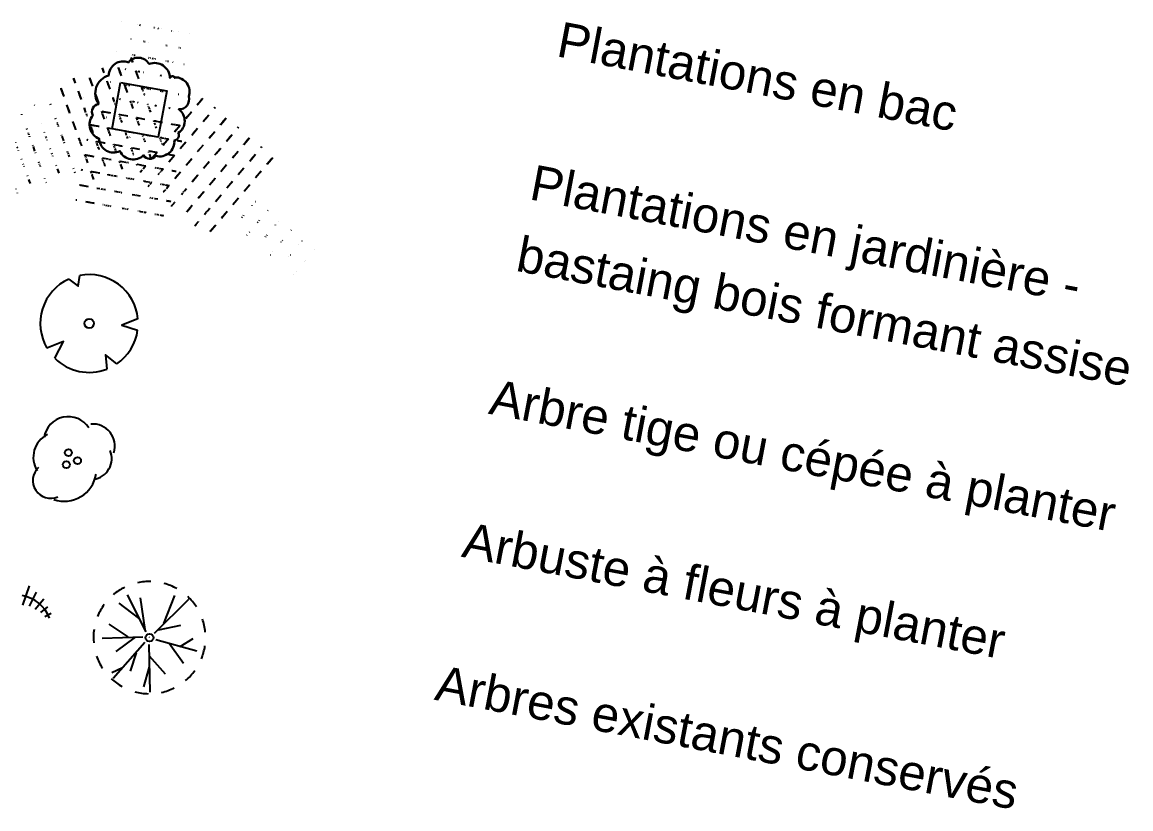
# Model space of a CAD drawing. Extents: x 0 to 613264, y -387505 to 675.
# Drawn here: x 394609 to 418194, y -239659 to -222935 of the extents above; entities that cross this region are included whole.
import ezdxf

# ---------------------------------------------------------------- set-up
doc = ezdxf.new("R2010")
doc.units = 0
doc.layers.add('prlm-VRD', color=2, linetype='Continuous')
doc.layers.add('SA - légende prestations', color=252, linetype='Continuous')
doc.styles.add('MENSURA', font='arial.ttf', dxfattribs={"height": 0.5})

# ---------------------------------------------------------------- blocks, each defined once
blk = doc.blocks.new('A$C1F970F0F')
at = {"layer": 'SA - légende prestations'}
h = blk.add_hatch(dxfattribs=at)
h.set_pattern_fill('TRIANG', color=256, scale=99.99999999999999, angle=-10.24861402373607, style=0, pattern_type=2)
h.set_pattern_definition([(49.75138597626393, (-277130161.1279894, -473864756.7787022), (-12.67273064839364, 35.29379400391393), [18.75, -18.75]), (109.7513859762639, (-277130161.1279894, -473864756.7787022), (-36.90168752752119, 6.671990325130437), [18.75, -18.75]), (349.7513859762639, (-277130167.4643548, -473864739.1318052), (24.22895687912754, 28.6218036787835), [18.74999999999999, -18.74999999999999])])
h.paths.add_polyline_path([(-7853.456419163018, 11649.12480768529), (-7853.409327149794, 11650.3045523965), (-7853.31698170868, 11651.48161983171), (-7853.179519443609, 11652.65427461226), (-7852.997142749722, 11653.82078832129), (-7852.770120697265, 11654.97944109289), (-7852.498787818485, 11656.12852488952), (-7852.183544051527, 11657.26634605069), (-7851.824854268361, 11658.39122690968), (-7851.423247124091, 11659.50150936716), (-7850.979314745026, 11660.59555653829), (-7850.493711395655, 11661.67175591262), (-7849.967152944198, 11662.72852067469), (-7849.400415844298, 11663.76429282878), (-7848.794335602346, 11664.77754603658), (-7848.149805506126, 11665.76678632439), (-7847.467775383289, 11666.73055526027), (-7846.74925150018, 11667.66743211503), (-7845.995292164051, 11668.5760360626), (-7845.207009500515, 11669.45502718014), (-7844.385565064784, 11670.30310997713), (-7843.532170217415, 11671.11903441441), (-7842.648082751803, 11671.90159744561), (-7841.734606214855, 11672.64964535299), (-7840.793086945559, 11673.36207574583), (-7839.824912895824, 11674.03783790594), (-7838.831511747732, 11674.67593622249), (-7837.814347539603, 11675.2754293636), (-7836.77491968098, 11675.83543397601), (-7835.714760572791, 11676.35512461356), (-7834.635433259417, 11676.83373499877), (-7833.538528639871, 11677.27055948515), (-7832.425663898362, 11677.66495408706), (-7831.29847933211, 11678.01633796431), (-7830.158636797143, 11678.32419236949), (-7829.00781672746, 11678.58806387495), (-7827.847715184675, 11678.80756343501), (-7826.680042757178, 11678.98236769395), (-7825.506520711365, 11679.11221816247), (-7824.328879011816, 11679.1969245394), (-7823.148853324454, 11679.23636101619), (-7821.968183831174, 11679.23047003351), (-7820.788610628195, 11679.17926017755), (-7819.611872798539, 11679.0828065731), (-7818.439704823212, 11678.9412518153), (-7817.273834844669, 11678.75480450329), (-7816.115981588888, 11678.52373922611), (-7814.967851939097, 11678.24839686143), (-7813.831138334781, 11677.92918341954), (-7812.707516055619, 11677.56656924459), (-7811.598642478339, 11677.16108868426), (-7810.923616905525, 11677.9514949343), (-7810.218747005987, 11678.71540570181), (-7809.485071887754, 11679.45169520015), (-7808.723672699318, 11680.1592775477), (-7807.935672412011, 11680.83711004416), (-7807.122232341409, 11681.48419327013), (-7806.28455183403, 11682.09957349218), (-7805.423865748856, 11682.68234332345), (-7804.541442645976, 11683.23164365544), (-7803.638583542956, 11683.74666484434), (-7802.716619304171, 11684.22664773324), (-7801.776909380538, 11684.67088455089), (-7800.820838768368, 11685.07872070547), (-7799.849816831576, 11685.44955437196), (-7798.865275070242, 11685.7828397663), (-7797.868664968108, 11686.07808474717), (-7796.861455754223, 11686.33485475234), (-7795.845131792228, 11686.55277069289), (-7794.821191819933, 11686.73151184236), (-7793.791145164979, 11686.87081417224), (-7792.756510247516, 11686.97047262767), (-7791.718812087347, 11687.03034027617), (-7790.679580849562, 11687.05032898011), (-7789.640348103891, 11687.03040887789), (-7788.602646130114, 11686.97060967421), (-7787.56800466474, 11686.87101955001), (-7786.537948715282, 11686.73178531727), (-7785.513996988008, 11686.55311183693), (-7784.497658837086, 11686.33526286289), (-7783.490432522472, 11686.07855947987), (-7782.493803024197, 11685.78338025821), (-7781.509239258348, 11685.45016006314), (-7780.538193012975, 11685.07939004282), (-7779.582095172789, 11684.67161729251), (-7778.642356009579, 11684.22744244513), (-7777.72036013487, 11683.74752042156), (-7776.817467035065, 11683.23255873102), (-7775.935007771683, 11682.68331675137), (-7775.07428298831, 11682.10060374031), (-7774.236561720346, 11681.48527898907), (-7773.423079110788, 11680.83824949413), (-7772.635034020672, 11680.16046893593), (-7771.873588275536, 11679.45293677787), (-7771.13986444428, 11678.71669585516), (-7770.434944032621, 11677.95283165351), (-7769.759866400251, 11677.16247001874), (-7769.115626588241, 11676.34677636624), (-7768.503174248686, 11675.50695282413), (-7767.923412244359, 11674.64423749419), (-7767.377195468141, 11673.75990242731), (-7766.180831705895, 11674.19087121895), (-7764.968504569357, 11674.57464671736), (-7763.742074981088, 11674.910639911), (-7762.503425699895, 11675.198334929), (-7761.254457582987, 11675.4372901343), (-7759.997088068522, 11675.62713887894), (-7758.733246976055, 11675.76758965657), (-7757.464874273671, 11675.8584270067), (-7756.193916948785, 11675.89951139598), (-7754.922325465766, 11675.8907797796), (-7753.652052232525, 11675.83224569008), (-7752.385046447084, 11675.72399854561), (-7751.123253505583, 11675.56620514941), (-7749.868609697692, 11675.3591071685), (-7748.623040962299, 11675.10302269904), (-7747.388459234198, 11674.79834491093), (-7746.166759378641, 11674.44554146732), (-7744.959816899533, 11674.04515323749), (-7743.769484200877, 11673.59779576893), (-7742.597588380201, 11673.1041551728), (-7741.445928451511, 11672.56498939893), (-7740.316271739108, 11671.98112613111), (-7739.210352604814, 11671.35346112422), (-7738.129868094514, 11670.68295804328), (-7737.076477164479, 11669.97064604207), (-7736.051796632935, 11669.21761861725), (-7735.057399101734, 11668.42503131905), (-7734.0948112011, 11667.59410113448), (-7733.165510162984, 11666.72610318434), (-7732.270922592646, 11665.82236982708), (-7731.412421583434, 11664.88428850103), (-7730.59132499408, 11663.91329893363), (-7729.808892797088, 11662.91089150188), (-7729.066326408354, 11661.87860464086), (-7728.364765485838, 11660.81802347917), (-7727.705286741999, 11659.73077534864), (-7727.088902617657, 11658.61852915395), (-7726.516558895864, 11657.48299245635), (-7725.989134862689, 11656.32590799693), (-7725.507439139522, 11655.14905205427), (-7725.072211623365, 11653.95423083078), (-7724.684120469883, 11652.74327836482), (-7724.343761080559, 11651.51805349518), (-7724.051655868341, 11650.28043659398), (-7723.808253506155, 11649.03232752858), (-7723.613927262419, 11647.77564231315), (-7723.46897568244, 11646.5123096358), (-7723.373621219947, 11645.24426832451), (-7723.328009971561, 11643.97346549588), (-7723.207723859279, 11644.20015206993), (-7723.07865047544, 11644.42195288143), (-7722.940988009123, 11644.63852763976), (-7722.794947868613, 11644.84954358146), (-7722.640754134462, 11645.05467735724), (-7722.478643510259, 11645.25361379036), (-7722.30886484502, 11645.44604739761), (-7722.131678331139, 11645.63168299572), (-7721.947356562934, 11645.81023561743), (-7721.756182132563, 11645.98143119369), (-7721.558448807813, 11646.14500696626), (-7721.354459615339, 11646.30071159869), (-7721.144527839615, 11646.44830640811), (-7720.928975811177, 11646.58756475668), (-7720.708134344428, 11646.71827289289), (-7720.482342411122, 11646.84023017418), (-7720.251946813876, 11646.95324928944), (-7720.017300725549, 11647.05715721461), (-7719.778764641718, 11647.15179368695), (-7719.536704596348, 11647.23701399505), (-7719.291492336476, 11647.31268730575), (-7719.043503862276, 11647.37869724078), (-7718.793120134865, 11647.43494276908), (-7718.540725390354, 11647.48133722401), (-7718.286707068484, 11647.5178098064), (-7718.031455106197, 11647.54430393425), (-7717.77536112105, 11647.56077955248), (-7717.518818380693, 11647.56721104187), (-7717.262220587658, 11647.56358850549), (-7717.005961581962, 11647.54991771243), (-7716.750434764346, 11647.52621951461), (-7716.496032351752, 11647.49253027446), (-7716.243144896923, 11647.44890177405), (-7715.992160545252, 11647.39540088468), (-7715.743464062198, 11647.3321095723), (-7715.497438033267, 11647.25912569352), (-7715.254459641869, 11647.17656048961), (-7715.014901626, 11647.08454104258), (-7714.779132161067, 11646.98320864164), (-7714.547512892514, 11646.87271841056), (-7714.320399345533, 11646.75324052278), (-7714.098139962141, 11646.62495802846), (-7713.88107645405, 11646.48806786921), (-7713.669541509478, 11646.34278034898), (-7713.463859767793, 11646.1893179917), (-7713.264347319044, 11646.0279170578), (-7713.071310112951, 11645.85882468366), (-7712.885044659106, 11645.68230081523), (-7712.705836571859, 11645.49861613143), (-7711.525182765441, 11645.49013946998), (-7710.345724596676, 11645.43634663562), (-7709.169200821437, 11645.3373164827), (-7707.997345691326, 11645.19319507004), (-7706.831886901029, 11645.00419498787), (-7705.674542316991, 11644.77059473829), (-7704.527018260981, 11644.49273878939), (-7703.391006342053, 11644.17103678568), (-7702.268181100963, 11643.80596272287), (-7701.160197887511, 11643.39805501983), (-7700.068690305996, 11642.94791499211), (-7698.99526684682, 11642.45620611929), (-7697.941510189799, 11641.9236533443), (-7696.908973957071, 11641.35104170018), (-7695.899180026153, 11640.73921523253), (-7694.913617072764, 11640.08907606001), (-7693.953737925458, 11639.40158245157), (-7693.020957822148, 11638.67774802233), (-7692.116651404958, 11637.91863945829), (-7691.242152503227, 11637.12537628566), (-7690.398749390435, 11636.2991278873), (-7689.587685753999, 11635.44111188541), (-7688.810157658936, 11634.55259328214), (-7688.067310737499, 11633.63488203164), (-7687.360240181519, 11632.68933095327), (-7686.689988651622, 11631.71733400861), (-7686.057543981233, 11630.7203241605), (-7685.463838426466, 11629.6997705769), (-7684.909747104297, 11628.65717861949), (-7684.396087121097, 11627.59408456011), (-7683.923615758474, 11626.51205590071), (-7683.493029330089, 11625.4126876497), (-7683.104962636055, 11624.29760032288), (-7682.759987559143, 11623.16843797142), (-7682.458612801298, 11622.02686519353), (-7682.201282915868, 11620.87456448673), (-7681.988376942617, 11619.71323494668), (-7681.820208637837, 11618.54458842444), (-7681.697026203246, 11617.37034757942), (-7681.619010939738, 11616.19224372863), (-7681.586278100664, 11615.01201321683), (-7681.598876064814, 11613.83139602761), (-7681.656785781096, 11612.65213283463), (-7681.759922170184, 11611.4759618547), (-7681.90813320667, 11610.30461706255), (-7682.101200342568, 11609.13982495354), (-7682.338838933626, 11607.9833029181), (-7682.620698777914, 11606.83675564711), (-7682.946364444383, 11605.70187377227), (-7683.315355629127, 11604.5803298577), (-7683.090275162706, 11603.80666430557), (-7682.895060094096, 11603.02492861771), (-7682.729997870395, 11602.23627534488), (-7682.595332131259, 11601.44186713042), (-7682.491261150502, 11600.64287480379), (-7682.417938541783, 11599.84047628191), (-7682.375472152193, 11599.03585465349), (-7682.363924718701, 11598.23019583887), (-7682.383313206122, 11597.42468770631), (-7682.433609441354, 11596.62051734851), (-7682.514738678423, 11595.81887052651), (-7682.626581531139, 11595.02092909721), (-7682.768973461469, 11594.22786921036), (-7682.941704010036, 11593.44085974103), (-7683.144518943033, 11592.66106146387), (-7683.377119045942, 11591.88962341241), (-7683.639161690926, 11591.12768298626), (-7683.930260138017, 11590.37636325951), (-7684.249985773523, 11589.63677217241), (-7684.59786683931, 11588.90999973145), (-7684.973390847984, 11588.19711751887), (-7685.376003820997, 11587.49917608389), (-7685.805112714935, 11586.8172046439), (-7686.260084699821, 11586.15220838854), (-7686.740248940008, 11585.50516758468), (-7687.244897666556, 11584.87703616817), (-7687.773287272529, 11584.26874033982), (-7688.324638328879, 11583.68117610398), (-7688.898138562577, 11583.11521068559), (-7689.492942133488, 11582.5716774643), (-7690.108172159143, 11582.05137815877), (-7690.742921990212, 11581.55507984545), (-7691.396255967496, 11581.08351396449), (-7692.067210458981, 11580.63737547344), (-7692.754796697884, 11580.21732262647), (-7693.458001205485, 11579.82397411597), (-7694.175786996658, 11579.45790996441), (-7694.907096259844, 11579.11967013609), (-7695.650850675228, 11578.80975260689), (-7696.405954123862, 11578.52861482513), (-7697.171293018313, 11578.27667121502), (-7697.945739553164, 11578.05429265469), (-7698.728151788933, 11577.86180753479), (-7699.517376539983, 11577.69949927221), (-7700.312249967952, 11577.56760718072), (-7701.111600672128, 11577.46632591882), (-7701.914250268974, 11577.39580455677), (-7702.719015193135, 11577.35614720209), (-7703.524709370489, 11577.34741227347), (-7704.330145081924, 11577.36961256963), (-7703.391392873933, 11576.65446733699), (-7702.480785262003, 11575.90381265955), (-7701.599665012326, 11575.11875515868), (-7700.749330752887, 11574.30045196001), (-7699.931036300326, 11573.45010961809), (-7699.145987609714, 11572.56898145343), (-7698.395342227582, 11571.65836631143), (-7697.680206520377, 11570.71960680528), (-7697.001634918136, 11569.75408680307), (-7696.360627675322, 11568.76322948707), (-7695.758129798394, 11567.74849563413), (-7695.195029327966, 11566.71138129971), (-7694.672156611565, 11565.65341502619), (-7694.190282354277, 11564.57615699973), (-7693.750116654409, 11563.48119450739), (-7693.35230863677, 11562.3701422469), (-7692.997444778479, 11561.24463802844), (-7692.686047802546, 11560.10634085901), (-7692.418577563089, 11558.95692864555), (-7692.1954275986, 11557.79809649952), (-7692.016927234414, 11556.6315520166), (-7691.883339609115, 11555.45901518721), (-7691.79486146996, 11554.28221447156), (-7691.751623274075, 11553.10288463865), (-7691.753689009552, 11551.92276445747), (-7691.801055326796, 11550.74359302541), (-7691.893652552011, 11549.56710929664), (-7692.031344158193, 11548.39504724257), (-7692.21392733911, 11547.22913482306), (-7692.441132546173, 11546.07109067599), (-7692.712625013512, 11544.9226223207), (-7693.02800472532, 11543.78542207595), (-7693.386806616211, 11542.66116700312), (-7693.788501558283, 11541.55151406933), (-7694.232497746873, 11540.45809946203), (-7694.718140330315, 11539.38253453781), (-7695.244713579022, 11538.32640538008), (-7695.811441150251, 11537.29126877333), (-7696.417487807955, 11536.27865025397), (-7697.061959790866, 11535.29004304253), (-7697.743907164562, 11534.32690450806), (-7698.462324705984, 11533.39065425029), (-7699.216153502683, 11532.48267241197), (-7700.00428180823, 11531.60429803986), (-7700.82554831002, 11530.7568253434), (-7701.678741945576, 11529.94150403906), (-7702.562605186991, 11529.15953589645), (-7703.475834855446, 11528.41207356559), (-7704.417084824075, 11527.70021919296), (-7705.384967687203, 11527.02502198886), (-7705.203154940051, 11526.63823439259), (-7705.036632240081, 11526.24462184062), (-7704.885655619084, 11525.84478865442), (-7704.750456663138, 11525.43934836495), (-7704.631242988151, 11525.0289233288), (-7704.528197469675, 11524.61414353964), (-7704.441478358668, 11524.19564589186), (-7704.371218689444, 11523.77407255185), (-7704.31752625195, 11523.35007047879), (-7704.280483461422, 11522.92429073647), (-7704.260147562168, 11522.49738654136), (-7704.256549179425, 11522.07001365184), (-7704.269694074567, 11521.64282785697), (-7704.299562356214, 11521.21648463756), (-7704.346107628248, 11520.79163891), (-7704.409258986268, 11520.36894199198), (-7704.488919246407, 11519.94904344723), (-7704.584966101605, 11519.53258760771), (-7704.697252173574, 11519.12021329917), (-7704.825605041234, 11518.71255394123), (-7704.969827879829, 11518.3102352988), (-7705.129699078951, 11517.91387474619), (-7705.30497339397, 11517.52408044253), (-7705.495381723506, 11517.14145100522), (-7705.700631850462, 11516.76657384935), (-7705.920408769904, 11516.40002420712), (-7706.154375021797, 11516.04236462208), (-7706.40217151039, 11515.69414425129), (-7706.663418119086, 11515.35589737031), (-7706.93771337283, 11515.0281434041), (-7707.224636711885, 11514.71138555661), (-7707.523747126827, 11514.40610950967), (-7707.834586343256, 11514.1127845), (-7708.156676733744, 11513.83186008017), (-7708.489523814173, 11513.56376820272), (-7708.832616828063, 11513.30891963415), (-7709.185429206213, 11513.06770603245), (-7709.547419497666, 11512.84049765896), (-7709.918031656703, 11512.627642864), (-7710.296697301365, 11512.42946879892), (-7710.682834733214, 11512.24627933474), (-7711.075851613181, 11512.07835594802), (-7711.475144655846, 11511.92595595682), (-7711.880100885552, 11511.78931389601), (-7712.290098607602, 11511.66863914193), (-7712.704508590902, 11511.56411679987), (-7713.122694897748, 11511.47590757687), (-7713.544015183281, 11511.40414670096), (-7713.96782353217, 11511.34894445837), (-7713.884222143979, 11510.14744838529), (-7713.84680530568, 11508.94362852898), (-7713.85562823246, 11507.73925972252), (-7713.910677622645, 11506.53611747277), (-7714.011872263543, 11505.33597513671), (-7714.159063378021, 11504.14060209128), (-7714.352033732277, 11502.95176043646), (-7714.59049876161, 11501.77120255442), (-7714.874107105548, 11500.60066940983), (-7715.202440753375, 11499.44188602772), (-7715.575015228507, 11498.29656076999), (-7715.991281854591, 11497.16638187834), (-7716.450626608888, 11496.05301564571), (-7716.952372702404, 11494.95810330298), (-7717.495780080052, 11493.88325902855), (-7718.080047857287, 11492.83006709222), (-7718.704314734628, 11491.8000804171), (-7719.367660485968, 11490.79481697518), (-7720.069106835483, 11489.8157589107), (-7720.807620535496, 11488.86434942634), (-7721.582111916236, 11487.94199118157), (-7722.391440102308, 11487.05004377335), (-7723.234411624845, 11486.18982243065), (-7724.109783619977, 11485.36259463913), (-7725.016265945267, 11484.56958035232), (-7725.952522330399, 11483.81194841808), (-7726.917172163604, 11483.09081577941), (-7727.908793991028, 11482.40724538835), (-7728.925925427286, 11481.76224505159), (-7729.967067483923, 11481.15676559612), (-7731.030685114974, 11480.59169974029), (-7732.115210470225, 11480.06788005592), (-7733.219044513891, 11479.58607917998), (-7734.34056027859, 11479.14700739767), (-7735.478104578257, 11478.75131135541), (-7736.630000174506, 11478.39957513458), (-7737.794549152567, 11478.09231681504), (-7738.970034750033, 11477.82998957973), (-7740.154724095063, 11477.61297976874), (-7741.346870699228, 11477.44160773054), (-7742.544717304552, 11477.31612580195), (-7743.746497735821, 11477.236719038), (-7744.950440774996, 11477.20350452388), (-7746.154771390994, 11477.21653151306), (-7747.357714203028, 11477.27578028218), (-7748.557496063569, 11477.38116375769), (-7749.752348234369, 11477.5325264113), (-7750.940508861285, 11477.72964558179), (-7752.120226850084, 11477.97223002887), (-7753.289763126052, 11478.25992254139), (-7753.676134998168, 11477.78150526683), (-7754.080587868571, 11477.3182727295), (-7754.502524740121, 11476.87090751807), (-7754.941323930321, 11476.44006953668), (-7755.396339064365, 11476.02639353916), (-7755.8668984339, 11475.63048938674), (-7756.352309055149, 11475.25294101559), (-7756.851855167361, 11474.89430473065), (-7757.364800086484, 11474.55510917756), (-7757.890388117774, 11474.23585437778), (-7758.427844333243, 11473.93701140215), (-7758.976376183388, 11473.65902011678), (-7759.535175181745, 11473.40229092394), (-7760.103417871196, 11473.16720191183), (-7760.680265884998, 11472.95409990879), (-7761.26486928532, 11472.7632987459), (-7761.856366373305, 11472.59507988447), (-7762.453884938248, 11472.4496913256), (-7763.056544272096, 11472.32734723341), (-7763.663455918142, 11472.22822836116), (-7764.273725173205, 11472.15248025041), (-7764.886452440151, 11472.10021509853), (-7765.500734301647, 11472.07150959241), (-7766.115665388439, 11472.06640630487), (-7766.730339051054, 11472.08491240009), (-7767.34384936532, 11472.12700105609), (-7767.955291798542, 11472.19261007422), (-7768.563764959195, 11472.28164240019), (-7769.168371819101, 11472.39396730331), (-7769.76822098617, 11472.52941891138), (-7770.362428567107, 11472.68779751133), (-7770.950118178504, 11472.86886974091), (-7771.530423704494, 11473.07236854213), (-7772.102489798647, 11473.29799401472), (-7772.665472616023, 11473.54541355467), (-7773.218542827316, 11473.8142623303), (-7773.760884873647, 11474.10414408901), (-7774.291699071201, 11474.41463155585), (-7774.810203171683, 11474.74526720296), (-7775.315632814308, 11475.09556324042), (-7775.807242684185, 11475.46500325737), (-7776.284308255806, 11475.85304302618), (-7776.746126194404, 11476.25911000975), (-7777.192015712638, 11476.68260608284), (-7777.621319482164, 11477.12290647253), (-7778.033404543876, 11477.57936258463), (-7778.427663619487, 11478.0513012094), (-7778.803515313274, 11478.53802683467), (-7779.160405805641, 11479.03882158739), (-7779.497808900274, 11479.55294761228), (-7780.361071186291, 11478.72939650851), (-7781.25531168786, 11477.93959094729), (-7782.17921184301, 11477.18469573661), (-7783.13140980201, 11476.46582322088), (-7784.110501977424, 11475.78403347968), (-7785.115044685621, 11475.14033141585), (-7786.143557409074, 11474.53566604626), (-7787.194523909649, 11473.97092862734), (-7788.26639467291, 11473.44695188573), (-7789.357589549262, 11472.96450795919), (-7790.466500254412, 11472.52430820661), (-7791.591491893741, 11472.12700179054), (-7792.730906140037, 11471.77317428841), (-7793.88306304278, 11471.46334689777), (-7795.046264300173, 11471.19797667673), (-7796.218795275707, 11470.97745503017), (-7797.39892720814, 11470.80210680118), (-7798.584920746949, 11470.67219037188), (-7799.775027205672, 11470.58789742689), (-7800.967492293515, 11470.54935214334), (-7802.160557871299, 11470.55661142869), (-7803.352465539576, 11470.60966436795), (-7804.541458204639, 11470.70843308901), (-7805.725782854858, 11470.85277186658), (-7806.903693614364, 11471.04246789008), (-7808.073454551968, 11471.27724132167), (-7809.233340520002, 11471.55674649772), (-7810.381641886935, 11471.88057121375), (-7811.516666068725, 11472.24823777264), (-7812.636739631391, 11472.65920452038), (-7813.740211518651, 11473.11286531977), (-7814.825455198875, 11473.60855185278), (-7815.890870422399, 11474.1455331003), (-7816.93488687346, 11474.72301745552), (-7817.955965490107, 11475.34015363739), (-7818.952600898826, 11475.99603209961), (-7819.923324028002, 11476.68968562029), (-7820.866703945688, 11477.42009173539), (-7821.781349573972, 11478.18617382161), (-7822.665912913179, 11478.98680246531), (-7823.519089907726, 11479.82079752226), (-7824.339622760841, 11480.68692940907), (-7825.126301938678, 11481.58392128369), (-7825.877967820241, 11482.51045096924), (-7826.593512084536, 11483.46515263858), (-7827.271879921291, 11484.44661865472), (-7827.912071587986, 11485.45340223541), (-7828.513143167564, 11486.48401920802), (-7829.074208429075, 11487.53695044726), (-7829.594440454719, 11488.61064379463), (-7830.656109634021, 11488.11031030382), (-7831.7362024897, 11487.65110071379), (-7832.83312748871, 11487.2336917355), (-7833.945267309167, 11486.85869917658), (-7835.070982694655, 11486.52667573286), (-7836.208613959885, 11486.23811042039), (-7837.356483947323, 11485.99342923014), (-7838.512900904008, 11485.79299245007), (-7839.676159440322, 11485.63709598412), (-7840.844545288235, 11485.52596912533), (-7842.016335996625, 11485.45977601458), (-7843.189803674355, 11485.43861416948), (-7844.363219091387, 11485.4625149767), (-7845.534851920705, 11485.53144278991), (-7846.702975107029, 11485.64529613625), (-7847.865866858448, 11485.80390733524), (-7849.02181276282, 11486.00704270996), (-7850.169108419961, 11486.25440232727), (-7851.306063013839, 11486.54562190651), (-7852.43100036696, 11486.88027188176), (-7853.542262026631, 11487.25785912374), (-7854.638209879101, 11487.67782715052), (-7855.717228202905, 11488.1395564216), (-7856.777726519426, 11488.64236667868), (-7857.818141167205, 11489.18551639076), (-7858.836938798599, 11489.76820531202), (-7859.832617239362, 11490.3895736968), (-7860.803708748251, 11491.04870623441), (-7861.748782238787, 11491.74463095332), (-7862.666443640464, 11492.4763219436), (-7863.555340833145, 11493.2427009549), (-7864.414163223499, 11494.04263750583), (-7865.241644718303, 11494.87495295414), (-7866.036565384014, 11495.73842024234), (-7866.79775392577, 11496.63176607331), (-7867.524087390044, 11497.55367398197), (-7868.214495706647, 11498.50278462676), (-7868.867960756393, 11499.47769883579), (-7869.483519479545, 11500.47697971218), (-7870.060264102513, 11501.49915381438), (-7870.59734455726, 11502.54271464762), (-7871.093969314574, 11503.60612376953), (-7871.549405820137, 11504.68781324248), (-7871.962983281335, 11505.78618843616), (-7872.334091506837, 11506.89963065152), (-7872.662183639981, 11508.02649782797), (-7872.946775817793, 11509.16512959732), (-7873.187448813907, 11510.31384674185), (-7873.383847686498, 11511.47095605656), (-7873.535682690568, 11512.63475203857), (-7873.607319694585, 11512.71278900964), (-7873.672758224414, 11512.79609246609), (-7873.731613263129, 11512.88417034317), (-7873.783537497869, 11512.97650416162), (-7873.828224900337, 11513.07254951624), (-7873.865412150053, 11513.17173994729), (-7873.894879891228, 11513.27349106487), (-7873.916454718889, 11513.3772031999), (-7873.930009207352, 11513.4822646323), (-7873.935463543523, 11513.58805635534), (-7873.932785390377, 11513.69395479861), (-7873.921990795137, 11513.79933579153), (-7873.903143588303, 11513.90357786186), (-7873.876354162257, 11514.0060669334), (-7873.841781086499, 11514.10619843278), (-7873.799628043, 11514.20338258599), (-7873.750142901456, 11514.2970464233), (-7873.69361811864, 11514.38663755163), (-7873.63038652021, 11514.4716282847), (-7873.560820874382, 11514.55151726843), (-7873.485331269542, 11514.62583381847), (-7873.40436269007, 11514.69414021002), (-7873.318392210192, 11514.75603323168), (-7873.227926732741, 11514.81114811743), (-7873.133499696372, 11514.85916029283), (-7874.289739758593, 11515.28791696714), (-7875.428297919046, 11515.76163556123), (-7876.54742627766, 11516.27958865842), (-7877.645407006118, 11516.8409816453), (-7878.720555031323, 11517.44495255645), (-7879.771219684615, 11518.09057437723), (-7880.79578855611, 11518.77685596334), (-7881.792688628844, 11519.50274443572), (-7882.760390226692, 11520.2671249803), (-7883.69740756275, 11521.06882445899), (-7884.60230284463, 11521.90661275591), (-7885.473686279324, 11522.77920325216), (-7886.310221157371, 11523.68525701153), (-7887.110622976621, 11524.623383278), (-7887.873663494169, 11525.59214185453), (-7888.598171196398, 11526.5900457513), (-7889.283034121138, 11527.61556342636), (-7889.927201215702, 11528.66712074899), (-7890.529683322006, 11529.74310355598), (-7891.089555952283, 11530.84186026255), (-7891.605959781986, 11531.96170451503), (-7892.078101990526, 11533.10091724568), (-7892.505257840488, 11534.25774972064), (-7892.886771850587, 11535.43042660566), (-7893.222058284448, 11536.61714776488), (-7893.510602672254, 11537.81609148735), (-7893.751961965398, 11539.0254175496), (-7893.94576560754, 11540.2432696933), (-7894.091716301363, 11541.46777870895), (-7894.189589660613, 11542.69706502398), (-7894.239236115812, 11543.9292415282), (-7894.240578882473, 11545.16241717), (-7894.193616017226, 11546.39469886245), (-7894.098419958968, 11547.62419528261), (-7893.95513636358, 11548.84901902059), (-7893.763985401006, 11550.06729061667), (-7893.525260523418, 11551.27713956025), (-7893.239327907919, 11552.47670873415), (-7892.906626640293, 11553.66415719821), (-7892.527667109536, 11554.83766216017), (-7892.103031694181, 11555.99542223364), (-7891.63337160471, 11557.13566034725), (-7891.119407748057, 11558.25662656243), (-7890.561929339785, 11559.35659989589), (-7889.961791785669, 11560.4338923735), (-7889.319916450849, 11561.48685012398), (-7888.637288479712, 11562.51385675758), (-7887.914955720734, 11563.5133362904), (-7887.154026824977, 11564.48375430093), (-7887.440262663552, 11565.05265065283), (-7887.704448679075, 11565.63211583087), (-7887.946195569298, 11566.22129524921), (-7888.165147107563, 11566.81932058567), (-7888.360980279374, 11567.42531018669), (-7888.533406389501, 11568.03837060403), (-7888.682171533397, 11568.65759848503), (-7888.807056127886, 11569.28208067329), (-7888.907876366273, 11569.91089628521), (-7888.984483138338, 11570.5431191595), (-7889.036764092652, 11571.17781635203), (-7889.06464166027, 11571.81405269043), (-7889.068075017232, 11572.4508906719), (-7889.047059077328, 11573.08739065156), (-7889.001624587814, 11573.72261484165), (-7888.931839091592, 11574.35562673548), (-7888.837804726962, 11574.98549296564), (-7888.719660781468, 11575.61128520944), (-7888.577581007068, 11576.2320811023), (-7888.411774985794, 11576.84696515985), (-7888.222486987353, 11577.45503093134), (-7888.00999638993, 11578.0553824063), (-7887.774615992195, 11578.64713416882), (-7887.516693295805, 11579.22941401013), (-7887.236608027135, 11579.80136350196), (-7886.934773461364, 11580.36213976381), (-7886.611634316461, 11580.91091582251), (-7886.267667172626, 11581.44688277694), (-7885.903378914621, 11581.96925064047), (-7885.519306633345, 11582.47724898588), (-7885.116016431445, 11582.97012937319), (-7884.694102920032, 11583.44716525434), (-7884.254187986839, 11583.90765297221), (-7883.796920323469, 11584.35091375631), (-7883.32297369651, 11584.77629434334), (-7882.833047037655, 11585.18316775252), (-7882.327862794547, 11585.57093411069), (-7881.808165086806, 11585.93902163021), (-7881.274720367393, 11586.28688787159), (-7880.728315299953, 11586.61401981547), (-7880.169754810878, 11586.91993538945), (-7879.599862592595, 11587.20418356346), (-7879.019478881793, 11587.46634544553), (-7878.429459212317, 11587.70603423525), (-7877.830673313658, 11587.92289691088), (-7877.224003647545, 11588.11661357311), (-7876.610345056507, 11588.28689880024), (-7875.99060174349, 11588.43350145542), (-7875.365687590745, 11588.55620550529), (-7874.736523751581, 11588.65482984827), (-7875.587732946357, 11589.8927717184), (-7876.390792660365, 11591.1624771902), (-7877.144519485513, 11592.46207474291), (-7877.847802009204, 11593.78964791139), (-7878.49960354572, 11595.14324025847), (-7879.098963044338, 11596.52085621043), (-7879.644997348621, 11597.92046451803), (-7880.136901097326, 11599.34000240844), (-7880.573949421782, 11600.7773772335), (-7880.955497762228, 11602.2304699421), (-7881.280983921877, 11603.69713812318), (-7881.54992807669, 11605.1752200835), (-7881.761933750071, 11606.66253683315), (-7881.916688155381, 11608.1568956576), (-7882.013963259382, 11609.65609363662), (-7882.053615787843, 11611.15792086814), (-7882.03558736353, 11612.66016324321), (-7881.959904384943, 11614.16060621456), (-7881.826678558067, 11615.65703812008), (-7881.636105885006, 11617.1472526453), (-7881.388467863312, 11618.62905312643), (-7881.084129307225, 11620.10025517095), (-7880.723538822576, 11621.55868978074), (-7880.307228015883, 11623.00220727812), (-7879.835810369271, 11624.4286793678), (-7879.309981404142, 11625.83600352799), (-7878.730515594273, 11627.22210479554), (-7878.098267691322, 11628.58493990329), (-7877.414169607448, 11629.92250010201), (-7876.679229685357, 11631.23281301272), (-7875.894531395832, 11632.51394787769), (-7875.061231581783, 11633.76401532276), (-7874.180558577605, 11634.98117278312), (-7873.253810764536, 11636.16362612558), (-7872.282354232436, 11637.30963185974), (-7871.267621147999, 11638.41750099967), (-7870.211107281344, 11639.48560011208), (-7869.114370100393, 11640.51235474692), (-7867.979026490884, 11641.49625109096), (-7866.80675003343, 11642.43583895927), (-7865.599269158865, 11643.329733152), (-7864.358363574031, 11644.17661581079), (-7863.085862467034, 11644.97523863807), (-7861.783642158638, 11645.72442453765), (-7860.453621855595, 11646.42306851668), (-7859.097762654515, 11647.07014119369), (-7857.718063217543, 11647.66468835883), (-7856.31655717003, 11648.20583370379), (-7854.895310822613, 11648.69277933835)])
at = {"layer": 'SA - légende prestations', "ltscale": 0.5119999647140503}
for p, q in [((-8035.887555836984, 10523.0067572813), (-8022.247140796164, 10564.12835828531)), ((-8022.184529635169, 10521.31422736928), (-8006.814018466483, 10550.45037623975)), ((-8010.186555189723, 10514.48149773487), (-7991.380895678584, 10536.77239448657)), ((-7998.18858100215, 10507.64876786493), (-7982.793025091084, 10519.6592643353)), ((-7989.613232468001, 10499.09846409048), (-7975.922728571177, 10505.96876060294))]:
    blk.add_line(p, q, dxfattribs=at)
at = {"layer": 'SA - légende prestations'}
for p, q in [((-7773.984210524089, 10466.6791816391), (-7813.298288709598, 10545.369211323)), ((-7736.057807620969, 10484.24832529916), (-7712.764208298147, 10543.72127500855)), ((-7789.069272744091, 10495.57918380494), (-7831.406572922436, 10527.59547678111)), ((-7776.146303933087, 10471.65370313979), (-7785.823023346338, 10538.89532101283)), ((-7755.906939322253, 10463.73879176734), (-7683.349877450733, 10535.63046308034)), ((-7812.356669106352, 10455.82523714333), (-7852.432759561114, 10482.66862061766)), ((-7747.376260296602, 10470.67486579119), (-7699.85364523635, 10480.35778840486)), ((-7781.142963550523, 10455.34316877443), (-7867.635546713276, 10452.61000216001)), ((-7797.094377152114, 10454.8391039411), (-7838.227418409102, 10424.8001870102)), ((-7752.942104866466, 10449.88458483901), (-7666.251444868012, 10426.03913912205)), ((-7701.160829110431, 10435.42472928708), (-7674.001504397278, 10452.22582959985)), ((-7776.666896753235, 10443.67550543373), (-7843.741080176276, 10366.93795629156)), ((-7768.02837816206, 10439.78362926498), (-7765.843905310195, 10338.14310118751)), ((-7725.080107088312, 10442.22076345713), (-7694.383403637155, 10400.18699834727)), ((-7794.911281219755, 10421.55393763966), (-7807.53071502034, 10382.76642219652)), ((-7767.436015747661, 10415.08004740366), (-7733.50546863063, 10376.92441365466)), ((-7824.338018096441, 10390.20674377715), (-7846.646577019281, 10379.22284035568)), ((-7767.120074765502, 10391.80505690742), (-7779.417364714875, 10349.46155403316))]:
    blk.add_line(p, q, dxfattribs=at)
at = {"layer": 'SA - légende prestations', "lineweight": 30, "elevation": 9.999999999999998e-08, "flags": 128}
blk.add_lwpolyline([(-7853.456419180347, 11649.12480759379, -0.5205670519187399), (-7811.598642495667, 11677.16108859276, -0.520567048278883), (-7767.37719548547, 11673.75990233581, -0.5205670515285449), (-7723.328009988891, 11643.97346540437, -0.5205670345237592), (-7712.705836663365, 11645.49861614876, -0.5205670455176771), (-7683.315355549404, 11604.58032965303, -0.5205670540713379), (-7704.330145099253, 11577.36961247812, -0.5205670509136114), (-7705.384967687203, 11527.02502198886, -0.5205670332164763), (-7713.967823286765, 11511.34894412753, -0.5205670516395202), (-7753.28976317804, 11478.25992226688, -0.5205670498629695), (-7779.497808917604, 11479.55294752077, -0.520567050355368), (-7829.594440472049, 11488.61064370312, -0.520567052875861), (-7873.535682725227, 11512.63475185556, -0.5205669393577329), (-7873.133499622196, 11514.85916018399, -0.5205670490103783), (-7887.154026933812, 11564.48375422676, -0.5205670515168397), (-7874.73652376891, 11588.65482975677, -0.5205670435841194), (-7853.456419180347, 11649.12480759379)], format="xyb", dxfattribs=at)
at = {"layer": 'SA - légende prestations', "elevation": 9.999999999999998e-08, "flags": 128}
blk.add_lwpolyline([(-7828.547976469763, 11634.28454721426), (-7730.143476425701, 11616.49257141834), (-7747.935452136887, 11518.0880715715), (-7846.33995199239, 11535.88004723693)], close=True, dxfattribs=at)
for points in [[(-7938.413166091954, 11216.56796721177), (-7918.460811513551, 11201.64794565879), (-7914.744480186035, 11224.17494917033)], [(-7791.43201663052, 11132.21186577392), (-7825.391577195278, 11118.4792886246), (-7791.902248049708, 11107.86013312369)], [(-7968.069775999425, 11047.99616801095), (-7949.486628973277, 11083.71958832348), (-7984.918748685009, 11069.74300732835)], [(-7836.158667644133, 11036.20992324909), (-7860.52308195006, 11055.37298164803), (-7857.481832398636, 11024.9805767395)]]:
    blk.add_lwpolyline(points, dxfattribs=at)
blk.add_lwpolyline([(-7766.909920217276, 10454.08644431175, -1.000559173222385), (-7766.344005915227, 10454.38534424038)], format="xyb", dxfattribs=at)
at = {"layer": 'SA - légende prestations'}
for centre, radius in [((-7894.97267911438, 11122.03086273718), 9.999999999999998), ((-7939.257334700502, 10847.37555723897), 7.5), ((-7943.600594615771, 10822.01578743847), 7.5), ((-7919.964357743391, 10830.4010652905), 7.5), ((-7766.68090695897, 10453.92047372092), 8.277766799999998)]:
    blk.add_circle(centre, radius, dxfattribs=at)
for centre, radius, start, end in [((-7894.97267911438, 11122.03086273718), 104.0399999, 114.6790984592048, 210.1704840721321), ((-7894.97267911438, 11122.03086273718), 104.0399999, 5.615758709091265, 100.9551485702657), ((-7894.97267911438, 11122.03086273718), 104.0399999, 304.4232597586626, 352.1717180459643), ((-7894.97267911438, 11122.03086273718), 104.0399999, 225.3651125193022, 291.1217117141185), ((-7766.740145924374, 10454.17611428991), 119.2756939, 88.58655206444226, 102.4327059240169), ((-7766.740145924374, 10454.17611428991), 119.2756939, 60.89424400646102, 74.74039808230697), ((-7766.740145924374, 10454.17611428991), 119.2756939, 116.2788600366641, 130.125014022597), ((-7766.740145924374, 10454.17611428991), 119.2756939, 143.9711679783223, 157.8173210677113), ((-7766.740145924374, 10454.17611428991), 119.2756939, 33.20193702944345, 47.04809107814802), ((-7766.740145924374, 10454.17611428991), 119.2756939, 5.509629027735418, 19.35578301746945), ((-7766.740145924374, 10454.17611428991), 119.2756939, 171.6634749037685, 185.5096289178784), ((-7766.740145924374, 10454.17611428991), 119.2756939, 337.81732095812, 351.6634751176517), ((-7766.740145924374, 10454.17611428991), 119.2756939, 199.3557829645961, 213.2019368889365), ((-7766.740145924374, 10454.17611428991), 119.2756939, 310.1250138968978, 323.9711679242487), ((-7766.740145924374, 10454.17611428991), 119.2756939, 227.0480909919594, 240.894244006461), ((-7766.740145924374, 10454.17611428991), 119.2756939, 254.7403979785847, 268.5865519630447), ((-7766.740145924374, 10454.17611428991), 119.2756939, 282.4327060405833, 296.2788598537384)]:
    blk.add_arc(centre, radius, start, end, dxfattribs=at)
at = {"layer": 'SA - légende prestations', "ltscale": 0.800000011920929}
for centre, radius, start, end in [((-7939.397206567857, 10871.86996525809), 52.09335999999999, 32.9049446683259, 171.1222224813845), ((-7887.389669871679, 10861.15541574074), 47.1596, 342.9842594908044, 94.63470461757107), ((-7959.89349761954, 10837.56211369207), 53.97568, 116.3248625983236, 211.8320555073776), ((-7891.556150221913, 10834.90162843449), 44.59584, 277.8831336434853, 22.28760172363472), ((-7976.997605177519, 10788.32914513082), 37.90984, 133.2696686351559, 293.7521367712873), ((-7947.958597536002, 10812.56563793288), 68.40896, 251.0377365793105, 350.7437827194919)]:
    blk.add_arc(centre, radius, start, end, dxfattribs=at)
at = {"layer": 'SA - légende prestations', "ltscale": 0.5119999647140503}
blk.add_ellipse((-8050.706493473584, 10468.01195863618), major_axis=(-24.02915726652525, -72.72118975005559), ratio=0.9999999999999889, start_param=2.258366519406333, end_param=3.288163134098997, dxfattribs=at)
at = {"layer": 'SA - légende prestations', "style": 'MENSURA'}
for s, p in [('Plantations en bac', (-6903.584813978604, 11690.52052738788)), ('Plantations en jardinière -', (-6961.163583500867, 11386.48003791667)), ('bastaing bois formant assise', (-6989.952968279329, 11234.45979308956)), ('Arbre tige ou cépée à planter', (-7047.531737801592, 10930.41930361835)), ('Arbuste à fleurs à planter', (-7105.110507323857, 10626.37881414714)), ('Arbres existants conservés', (-7162.689276828792, 10322.33832476744))]:
    blk.add_text(s, height=74.99999999999999, rotation=349.2763985886067, dxfattribs=at).set_placement(p)

msp = doc.modelspace()

# ---------------------------------------------------------------- block references
at = {"layer": 'prlm-VRD', "xscale": 9.999999999999998, "yscale": 9.999999999999998, "zscale": 9.999999999999998}
msp.add_blockref('A$C1F970F0F', (474984.9359816406, -340561.1028248291, -9.999999999999997e-07), dxfattribs=at)

doc.saveas('drawing.dxf')
